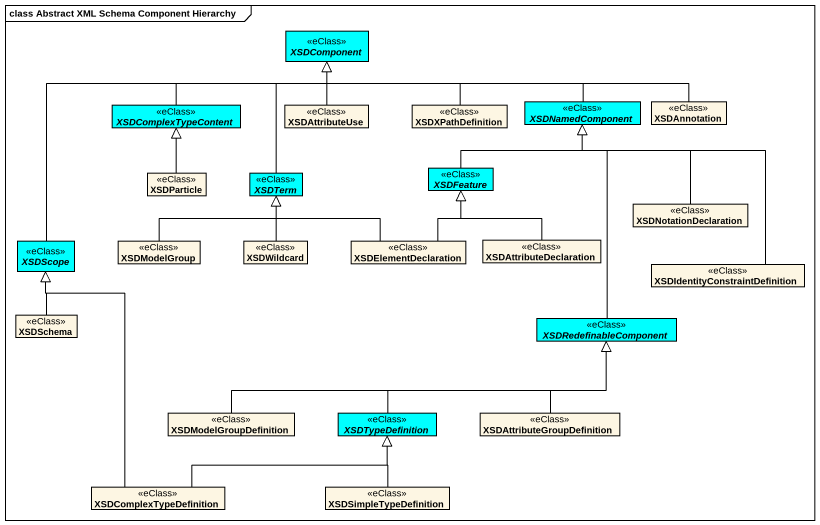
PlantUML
@startuml
mainframe class Abstract XML Schema Component Hierarchy
hide circle
hide empty members
abstract class XSDComponent <<eClass>> #00FFFF
abstract class XSDNamedComponent <<eClass>> #00FFFF
class XSDAnnotation <<eClass>>
abstract class XSDComplexTypeContent <<eClass>> #00FFFF
class XSDAttributeUse <<eClass>>
class XSDXPathDefinition <<eClass>>
class XSDParticle <<eClass>>
abstract class XSDTerm <<eClass>> #00FFFF
abstract class XSDFeature <<eClass>> #00FFFF
class XSDNotationDeclaration <<eClass>>
abstract class XSDScope <<eClass>> #00FFFF
class XSDModelGroup <<eClass>>
class XSDWildcard <<eClass>>
class XSDElementDeclaration <<eClass>>
class XSDAttributeDeclaration <<eClass>>
class "XSDIdentityConstraintDefinition" as XSDIdentityConstraintDefinit <<eClass>>
class XSDSchema <<eClass>>
abstract class XSDRedefinableComponent <<eClass>> #00FFFF
class XSDModelGroupDefinition <<eClass>>
abstract class XSDTypeDefinition <<eClass>> #00FFFF
class XSDAttributeGroupDefinition <<eClass>>
class XSDComplexTypeDefinition <<eClass>>
class XSDSimpleTypeDefinition <<eClass>>
XSDNamedComponent -left-|> XSDComponent
XSDAnnotation -left-|> XSDComponent
XSDComplexTypeContent -right-|> XSDComponent
XSDAttributeUse -up-|> XSDComponent
XSDXPathDefinition -left-|> XSDComponent
XSDParticle -up-|> XSDComplexTypeContent
XSDTerm -up-|> XSDComponent
XSDFeature -right-|> XSDNamedComponent
XSDNotationDeclaration -up-|> XSDNamedComponent
XSDScope -up-|> XSDComponent
XSDModelGroup -right-|> XSDTerm
XSDWildcard -up-|> XSDTerm
XSDElementDeclaration -left-|> XSDTerm
XSDElementDeclaration -up-|> XSDFeature
XSDAttributeDeclaration -up-|> XSDFeature
XSDIdentityConstraintDefinit -up-|> XSDNamedComponent
XSDSchema -up-|> XSDScope
XSDRedefinableComponent -up-|> XSDNamedComponent
XSDModelGroupDefinition -right-|> XSDRedefinableComponent
XSDTypeDefinition -right-|> XSDRedefinableComponent
XSDAttributeGroupDefinition -up-|> XSDRedefinableComponent
XSDComplexTypeDefinition -up-|> XSDScope
XSDComplexTypeDefinition -right-|> XSDTypeDefinition
XSDSimpleTypeDefinition -up-|> XSDTypeDefinition
@enduml
